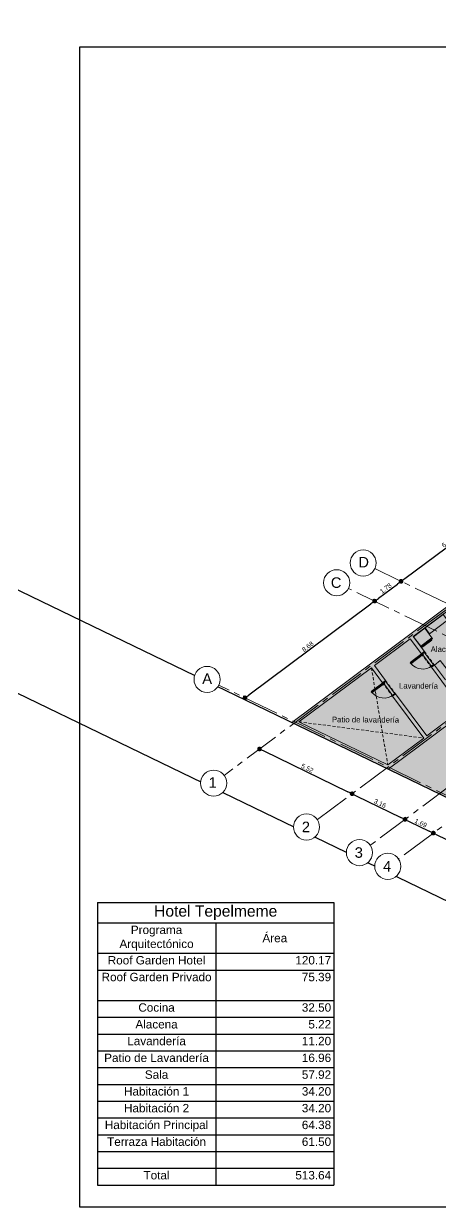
# Model space of a CAD drawing. Header units: metres. Extents: x -466 to 1322, y -1072 to 50.
# Drawn here: x 793.9 to 816.3, y -225.1 to -161.6 of the extents above; entities that cross this region are included whole.
import ezdxf

# ---------------------------------------------------------------- set-up
doc = ezdxf.new("R2010")
doc.units = ezdxf.units.M
doc.set_wipeout_variables(frame=1)
for name, pattern in [('B1 P BAJA$0$HIDDEN', [9.525, 6.35, -3.175]), ('CENTER2', [28.575, 19.05, -3.175, 3.175, -3.175]), ('Hidden 1_16_', [0.002381, 0.001587, -0.00079375])]:
    doc.linetypes.add(name, pattern=pattern)
for name, color, linetype, lineweight in [('A - Hatch muros', 4, 'Continuous', 0), ('A - PROY', 250, 'B1 P BAJA$0$HIDDEN', 0), ('A - TXT 100 -1', 2, 'Continuous', 0), ('A-COTAS', 41, 'Continuous', 0), ('A-DOOR', 2, 'Continuous', 9), ('A-EJES', 61, 'CENTER2', 0), ('A-Furn-Ktch', 122, 'Continuous', 5), ('A-MURO INT', 4, 'Continuous', 0)]:
    doc.layers.add(name, color=color, linetype=linetype, lineweight=lineweight)
doc.layers.add('A-PUERTA', color=2, linetype='Continuous')
doc.layers.add('AKU_Poligono', color=1, linetype='Continuous')
for name, color, linetype, lineweight, true_color in [('Hatch escaleras', 7, 'Continuous', 0, 0x78372d), ('Hatch Exterior', 7, 'Continuous', 0, 0xa99b89), ('Hatch Interior', 7, 'Continuous', 0, 0xaf6350)]:
    doc.layers.add(name, color=color, linetype=linetype, lineweight=lineweight, true_color=true_color)
doc.layers.add('Hatch fondo', color=254, linetype='Continuous', lineweight=0, transparency=0.5)
doc.styles.get("Standard").update_dxf_attribs({"font": 'arial.ttf'})
doc.styles.add('Style-Arial', font='arial.ttf')
doc.dimstyles.new('ISO-25', dxfattribs={"dimscale": 0.1, "dimtxt": 2.5, "dimasz": 2.5, "dimexe": 1.25, "dimexo": 0.625, "dimtad": 1, "dimdsep": 46, "dimtxsty": 'Standard', "dimblk": 'DOT', "dimcen": 2.5, "dimadec": 0, "dimazin": 0, "dimtfac": 1, "dimtmove": 0, "dimatfit": 3, "dimfxl": 1, "dimarcsym": 0})

# ---------------------------------------------------------------- blocks, each defined once
blk = doc.blocks.new('JVAS_Puerta - 0_90 X 2_10-V18-Planta Baja')
at = {"color": 0}
for p, q in [((-0.425, -0.0425), (-0.425, -0.9025)), ((-0.374, -0.0425), (-0.425, -0.0425)), ((-0.374, -0.9025), (-0.374, -0.0425)), ((-0.425, -0.9025), (-0.374, -0.9025))]:
    blk.add_line(p, q, dxfattribs=at)
at = {"layer": 'A - PROY', "color": 18, "linetype": 'Continuous', "ltscale": 100, "true_color": 0x000000}
blk.add_arc((-0.425, -0.0525), 0.85, 273.439813, 0, dxfattribs=at)
at = {"layer": 'A-DOOR', "color": 253, "linetype": 'Continuous', "ltscale": 100}
for p, q in [((-0.45, 0.0425), (0.45, 0.0425)), ((-0.374, -0.1075), (0.45, -0.1075))]:
    blk.add_line(p, q, dxfattribs=at)
at = {"layer": 'A-DOOR'}
for p, q in [((-0.425, 0.0425), (-0.45, 0.0425)), ((-0.45, 0.0425), (-0.45, -0.1075)), ((-0.425, -0.0225), (-0.425, 0.0425)), ((0.45, 0.0425), (0.425, 0.0425)), ((0.425, 0.0425), (0.425, -0.0225)), ((0.45, -0.1075), (0.45, 0.0425)), ((-0.45, -0.1075), (-0.425, -0.1075)), ((-0.4, -0.0225), (-0.425, -0.0225)), ((-0.425, -0.1075), (-0.425, -0.0425)), ((-0.425, -0.0425), (-0.4, -0.0425)), ((-0.4, -0.0425), (-0.4, -0.0225)), ((0.425, -0.0225), (0.4, -0.0225)), ((0.4, -0.0225), (0.4, -0.0425)), ((0.4, -0.0425), (0.425, -0.0425)), ((0.425, -0.0425), (0.425, -0.1075)), ((0.425, -0.1075), (0.45, -0.1075))]:
    blk.add_line(p, q, dxfattribs=at)
blk = doc.blocks.new('*T40')
at = {"layer": 'A - Hatch muros', "color": 0, "linetype": 'ByBlock', "lineweight": -2, "transparency": 16777216}
for p, q in [((0, 0), (12.7, 0)), ((0, 0), (0, -15.162)), ((12.7, 0), (12.7, -15.162)), ((0, -1.1), (12.7, -1.1)), ((6.35, -1.1), (6.35, -15.162)), ((0, -2.727), (12.7, -2.727)), ((0, -3.627), (12.7, -3.627)), ((0, -5.262), (12.7, -5.262)), ((0, -6.162), (12.7, -6.162)), ((0, -7.062), (12.7, -7.062)), ((0, -7.962), (12.7, -7.962)), ((0, -8.862), (12.7, -8.862)), ((0, -9.762), (12.7, -9.762)), ((0, -10.662), (12.7, -10.662)), ((0, -11.562), (12.7, -11.562)), ((0, -12.462), (12.7, -12.462)), ((0, -13.362), (12.7, -13.362)), ((0, -14.262), (12.7, -14.262)), ((0, -15.162), (12.7, -15.162))]:
    blk.add_line(p, q, dxfattribs=at)
at = {"layer": 'A - Hatch muros', "color": 0, "transparency": 16777216}
for s, insert, char_height, width, attachment_point in [('Hotel Tepelmeme', (6.35, -0.55), 0.6, 12.4, 5), ('Programa Arquitectónico', (3.175, -1.914), 0.45, 6.05, 5), ('Área', (9.525, -1.914), 0.45, 6.05, 5), ('Roof Garden Hotel', (3.175, -2.877), 0.45, 6.05, 2), ('120.17', (12.55, -2.877), 0.45, 6.05, 3), ('Roof Garden Privado', (3.175, -3.777), 0.45, 6.05, 2), ('75.39', (12.55, -3.777), 0.45, 6.05, 3), ('Cocina', (3.175, -5.412), 0.45, 6.05, 2), ('32.50', (12.55, -5.412), 0.45, 6.05, 3), ('Alacena', (3.175, -6.312), 0.45, 6.05, 2), ('5.22', (12.55, -6.312), 0.45, 6.05, 3), ('Lavandería', (3.175, -7.212), 0.45, 6.05, 2), ('11.20', (12.55, -7.212), 0.45, 6.05, 3), ('Patio de Lavandería', (3.175, -8.112), 0.45, 6.05, 2), ('16.96', (12.55, -8.112), 0.45, 6.05, 3), ('Sala', (3.175, -9.012), 0.45, 6.05, 2), ('57.92', (12.55, -9.012), 0.45, 6.05, 3), ('Habitación 1', (3.175, -9.912), 0.45, 6.05, 2), ('34.20', (12.55, -9.912), 0.45, 6.05, 3), ('Habitación 2', (3.175, -10.812), 0.45, 6.05, 2), ('34.20', (12.55, -10.812), 0.45, 6.05, 3), ('Habitación Principal', (3.175, -11.712), 0.45, 6.05, 2), ('64.38', (12.55, -11.712), 0.45, 6.05, 3), ('Terraza Habitación', (3.175, -12.612), 0.45, 6.05, 2), ('61.50', (12.55, -12.612), 0.45, 6.05, 3), ('Total', (3.175, -14.412), 0.45, 6.05, 2), ('513.64', (12.55, -14.412), 0.45, 6.05, 3)]:
    blk.add_mtext(s, dxfattribs=dict(at, insert=insert, char_height=char_height, width=width, attachment_point=attachment_point))
blk = doc.blocks.new('_Dot')
at = {"color": 0, "linetype": 'ByBlock', "lineweight": -2}
blk.add_line((-0.5, 0), (-1, 0), dxfattribs=at)
at = {"color": 0, "linetype": 'ByBlock', "const_width": 0.5}
blk.add_lwpolyline([(-0.25, 0, 1), (0.25, 0, 1)], format="xyb", close=True, dxfattribs=at)
blk = doc.blocks.new('*D60')
at = {"layer": 'A-COTAS', "color": 0, "lineweight": -2, "transparency": 16777216}
for p, q in [((805.97, -197.65), (812.528, -192.762)), ((812.691, -192.563), (812.654, -192.512)), ((805.732, -197.75), (805.695, -197.7))]:
    blk.add_line(p, q, dxfattribs=at)
at = {"layer": 'Defpoints', "color": 0, "transparency": 16777216}
for p in [(812.729, -192.613), (812.729, -192.613), (805.77, -197.8)]:
    blk.add_point(p, dxfattribs=at)
at = {"layer": 'A-COTAS', "color": 0, "lineweight": -2, "transparency": 16777216, "xscale": 0.25, "yscale": 0.25, "zscale": 0.25}
for p, rotation in [((812.729, -192.613), 36.6996102329027), ((805.77, -197.8), 216.6996102329027)]:
    blk.add_blockref('_Dot', p, dxfattribs=dict(at, rotation=rotation))
at = {"layer": 'A-COTAS', "color": 0, "transparency": 16777216, "insert": (809.136, -195.054), "char_height": 0.25, "attachment_point": 5, "rotation": 36.69961}
blk.add_mtext('8.68', dxfattribs=at)
blk = doc.blocks.new('*D61')
at = {"layer": 'A-COTAS', "color": 0, "lineweight": -2, "transparency": 16777216}
for p, q in [((812.929, -192.463), (813.952, -191.701)), ((814.115, -191.501), (814.078, -191.451)), ((812.691, -192.563), (812.654, -192.512))]:
    blk.add_line(p, q, dxfattribs=at)
at = {"layer": 'Defpoints', "color": 0, "transparency": 16777216}
for p in [(814.152, -191.552), (814.152, -191.552), (812.729, -192.613)]:
    blk.add_point(p, dxfattribs=at)
at = {"layer": 'A-COTAS', "color": 0, "lineweight": -2, "transparency": 16777216, "xscale": 0.25, "yscale": 0.25, "zscale": 0.25}
for p, rotation in [((814.152, -191.552), 36.6996102329027), ((812.729, -192.613), 216.6996102329027)]:
    blk.add_blockref('_Dot', p, dxfattribs=dict(at, rotation=rotation))
at = {"layer": 'A-COTAS', "color": 0, "transparency": 16777216, "insert": (813.327, -191.93), "char_height": 0.25, "attachment_point": 5, "rotation": 36.69961}
blk.add_mtext('1.78', dxfattribs=at)
blk = doc.blocks.new('*D65')
at = {"layer": 'A-COTAS', "color": 0, "lineweight": -2, "transparency": 16777216}
for p, q in [((806.518, -200.602), (806.491, -200.658)), ((806.771, -200.655), (811.294, -202.841)), ((811.492, -203.007), (811.465, -203.063))]:
    blk.add_line(p, q, dxfattribs=at)
at = {"layer": 'Defpoints', "color": 0, "transparency": 16777216}
for p in [(806.546, -200.546), (811.519, -202.95), (811.519, -202.95)]:
    blk.add_point(p, dxfattribs=at)
at = {"layer": 'A-COTAS', "color": 0, "lineweight": -2, "transparency": 16777216, "xscale": 0.25, "yscale": 0.25, "zscale": 0.25}
for p, rotation in [((806.546, -200.546), 154.1983439835457), ((811.519, -202.95), 334.1983439835457)]:
    blk.add_blockref('_Dot', p, dxfattribs=dict(at, rotation=rotation))
at = {"layer": 'A-COTAS', "color": 0, "transparency": 16777216, "insert": (809.115, -201.577), "char_height": 0.25, "attachment_point": 5, "rotation": 334.19834}
blk.add_mtext('5.52', dxfattribs=at)
blk = doc.blocks.new('*D66')
at = {"layer": 'A-COTAS', "color": 0, "lineweight": -2, "transparency": 16777216}
for p, q in [((811.492, -203.007), (811.465, -203.063)), ((811.744, -203.059), (814.136, -204.215)), ((814.388, -204.268), (814.415, -204.212))]:
    blk.add_line(p, q, dxfattribs=at)
at = {"layer": 'Defpoints', "color": 0, "transparency": 16777216}
for p in [(811.519, -202.95), (814.361, -204.324), (814.361, -204.324)]:
    blk.add_point(p, dxfattribs=at)
at = {"layer": 'A-COTAS', "color": 0, "lineweight": -2, "transparency": 16777216, "xscale": 0.25, "yscale": 0.25, "zscale": 0.25}
for p, rotation in [((811.519, -202.95), 154.1983439835457), ((814.361, -204.324), 334.1983439835457)]:
    blk.add_blockref('_Dot', p, dxfattribs=dict(at, rotation=rotation))
at = {"layer": 'A-COTAS', "color": 0, "transparency": 16777216, "insert": (813.023, -203.466), "char_height": 0.25, "attachment_point": 5, "rotation": 334.19834}
blk.add_mtext('3.16', dxfattribs=at)
blk = doc.blocks.new('*D67')
at = {"layer": 'A-COTAS', "color": 0, "lineweight": -2, "transparency": 16777216}
for p, q in [((814.334, -204.38), (814.306, -204.437)), ((814.586, -204.433), (815.658, -204.951)), ((815.856, -205.117), (815.829, -205.173))]:
    blk.add_line(p, q, dxfattribs=at)
at = {"layer": 'Defpoints', "color": 0, "transparency": 16777216}
for p in [(814.361, -204.324), (815.883, -205.06), (815.883, -205.06)]:
    blk.add_point(p, dxfattribs=at)
at = {"layer": 'A-COTAS', "color": 0, "lineweight": -2, "transparency": 16777216, "xscale": 0.25, "yscale": 0.25, "zscale": 0.25}
for p, rotation in [((814.361, -204.324), 154.1983439835457), ((815.883, -205.06), 334.1983439835457)]:
    blk.add_blockref('_Dot', p, dxfattribs=dict(at, rotation=rotation))
at = {"layer": 'A-COTAS', "color": 0, "transparency": 16777216, "insert": (815.205, -204.521), "char_height": 0.25, "attachment_point": 5, "rotation": 334.19834}
blk.add_mtext('1.69', dxfattribs=at)
blk = doc.blocks.new('*D68')
at = {"layer": 'A-COTAS', "color": 0, "lineweight": -2, "transparency": 16777216}
for p, q in [((815.856, -205.117), (815.829, -205.173)), ((816.108, -205.169), (821.65, -207.848)), ((821.897, -207.912), (821.93, -207.845))]:
    blk.add_line(p, q, dxfattribs=at)
at = {"layer": 'Defpoints', "color": 0, "transparency": 16777216}
for p in [(815.883, -205.06), (821.87, -207.968), (821.875, -207.957)]:
    blk.add_point(p, dxfattribs=at)
at = {"layer": 'A-COTAS', "color": 0, "lineweight": -2, "transparency": 16777216, "xscale": 0.25, "yscale": 0.25, "zscale": 0.25}
for p, rotation in [((815.883, -205.06), 154.1983439835457), ((821.875, -207.957), 334.1983439835457)]:
    blk.add_blockref('_Dot', p, dxfattribs=dict(at, rotation=rotation))
at = {"layer": 'A-COTAS', "color": 0, "transparency": 16777216, "insert": (818.962, -206.338), "char_height": 0.25, "attachment_point": 5, "rotation": 334.19834}
blk.add_mtext('6.66', dxfattribs=at)
blk = doc.blocks.new('*D75')
at = {"layer": 'A-COTAS', "color": 0, "lineweight": -2, "transparency": 16777216}
for p, q in [((814.353, -191.402), (819.003, -187.936)), ((819.166, -187.736), (819.129, -187.686)), ((814.115, -191.501), (814.078, -191.451))]:
    blk.add_line(p, q, dxfattribs=at)
at = {"layer": 'Defpoints', "color": 0, "transparency": 16777216}
for p in [(819.204, -187.786), (819.204, -187.786), (814.152, -191.552)]:
    blk.add_point(p, dxfattribs=at)
at = {"layer": 'A-COTAS', "color": 0, "lineweight": -2, "transparency": 16777216, "xscale": 0.25, "yscale": 0.25, "zscale": 0.25}
for p, rotation in [((819.204, -187.786), 36.69961024407372), ((814.152, -191.552), 216.6996102440737)]:
    blk.add_blockref('_Dot', p, dxfattribs=dict(at, rotation=rotation))
at = {"layer": 'A-COTAS', "color": 0, "transparency": 16777216, "insert": (816.564, -189.516), "char_height": 0.25, "attachment_point": 5, "rotation": 36.69961}
blk.add_mtext('6.3', dxfattribs=at)

msp = doc.modelspace()

# ---------------------------------------------------------------- hatches: boundary and pattern name
at = {"layer": 'A - Hatch muros', "transparency": 33554687}
h = msp.add_hatch(color=256, dxfattribs=at)
h.dxf.hatch_style = 1
h.paths.add_polyline_path([(819.333, -197.251), (818.257, -195.808), (816.654, -197.003), (817.729, -198.446), (813.458, -201.629), (808.282, -199.127), (820.178, -190.26), (846.352, -170.751), (846.471, -170.911), (828.634, -184.207), (833.235, -190.38), (833.075, -190.5), (828.473, -184.326), (822.418, -188.84), (822.257, -188.959), (814.801, -194.517), (815.399, -195.319), (815.238, -195.439), (814.641, -194.637), (812.716, -196.071), (813.314, -196.873), (813.154, -196.992), (812.556, -196.191), (808.666, -199.09), (813.436, -201.397), (815.365, -199.959), (813.691, -197.714), (813.852, -197.595), (815.525, -199.839), (817.449, -198.405), (815.776, -196.16), (815.936, -196.041), (816.534, -196.842), (818.298, -195.528), (819.464, -197.092)])
at = {"layer": 'Hatch Exterior', "transparency": 33554687}
h = msp.add_hatch(color=256, dxfattribs=at)
h.dxf.hatch_style = 1
h.paths.add_polyline_path([(808.666, -199.09), (812.716, -196.071), (815.525, -199.839), (813.436, -201.397)])
at = {"layer": 'Hatch fondo', "transparency": 33554559}
h = msp.add_hatch(color=256, dxfattribs=at)
h.dxf.hatch_style = 1
edge = h.paths.add_edge_path()
edge.add_line((813.458, -201.629), (817.569, -198.566))
edge.add_line((817.569, -198.566), (818.198, -199.409))
edge.add_arc((819.711, -201.272), 2.4, 129.08763, 313.62483)
edge.add_line((821.367, -203.009), (823.718, -204.146))
edge.add_line((823.718, -204.146), (822.76, -206.127))
edge.add_line((822.76, -206.127), (813.458, -201.629))
h.paths.add_polyline_path([(826.319, -197.406), (824.797, -196.67), (846.546, -180.276), (851.897, -176.47), (850.751, -173.583), (849.28, -174.68), (846.352, -170.751), (848.878, -168.868), (859.538, -195.709), (857.27, -200.565), (852.201, -198.737), (848.75, -190.471), (845.634, -183.009)])

# ---------------------------------------------------------------- linework, layer by layer
at = {"layer": 'A - PROY', "color": 250, "linetype": 'Hidden 1_16_', "ltscale": 100}
for points in [[(815.238, -195.439), (815.776, -196.16)], [(815.399, -195.319), (815.936, -196.041)], [(812.556, -196.191), (813.436, -201.397)], [(813.314, -196.873), (813.852, -197.595)], [(813.154, -196.992), (813.691, -197.714)], [(808.666, -199.09), (815.365, -199.959)]]:
    msp.add_lwpolyline(points, dxfattribs=at)
at = {"layer": 'A - TXT 100 -1'}
for centre in [(812.113, -190.566), (810.689, -191.627)]:
    msp.add_circle(centre, 0.701, dxfattribs=at)
at = {"layer": 'A-Furn-Ktch'}
for points in [[(816.404, -193.322), (816.644, -193.643), (815.681, -194.36), (815.442, -194.039), (816.404, -193.322)], [(815.804, -194.588), (815.196, -195.042)], [(815.805, -194.59), (815.197, -195.043)], [(815.829, -194.622), (815.221, -195.075)], [(815.83, -194.623), (815.222, -195.076)], [(815.319, -195.065), (815.792, -194.713)], [(815.359, -195.009), (815.394, -194.983)], [(815.394, -194.983), (815.377, -194.96)], [(815.399, -194.974), (815.385, -194.954)], [(815.396, -194.981), (815.394, -194.983)], [(815.396, -194.981), (815.397, -194.979), (815.398, -194.977), (815.398, -194.976), (815.399, -194.975), (815.399, -194.974)], [(815.682, -194.763), (815.399, -194.974)], [(815.667, -194.744), (815.682, -194.763)], [(815.691, -194.761), (815.674, -194.739)], [(815.69, -194.729), (815.689, -194.728)], [(815.689, -194.728), (815.69, -194.729)], [(815.69, -194.729), (815.691, -194.731)], [(815.691, -194.761), (815.69, -194.762)], [(815.691, -194.761), (815.726, -194.735)], [(815.692, -194.73), (815.692, -194.729)], [(815.692, -194.729), (815.694, -194.731)], [(815.692, -194.73), (815.693, -194.731)], [(815.694, -194.731), (815.693, -194.731)], [(815.693, -194.731), (815.694, -194.731), (815.696, -194.732)], [(815.76, -194.684), (815.758, -194.685), (815.754, -194.689), (815.75, -194.692), (815.746, -194.695), (815.741, -194.699), (815.734, -194.706), (815.725, -194.712), (815.716, -194.717), (815.711, -194.721), (815.707, -194.724), (815.703, -194.727), (815.7, -194.728), (815.7, -194.729), (815.699, -194.729), (815.698, -194.73), (815.697, -194.73)], [(815.726, -194.735), (815.714, -194.719)], [(815.732, -194.726), (815.723, -194.714)], [(815.728, -194.734), (815.726, -194.735)], [(815.728, -194.734), (815.729, -194.732), (815.73, -194.73), (815.73, -194.728), (815.731, -194.728), (815.732, -194.726), (815.731, -194.727)], [(815.777, -194.693), (815.731, -194.727)], [(815.76, -194.675), (815.761, -194.677)], [(815.761, -194.677), (815.76, -194.675)], [(815.761, -194.677), (815.762, -194.678)], [(815.762, -194.68), (815.761, -194.678)], [(815.762, -194.68), (815.761, -194.678)], [(815.762, -194.682), (815.762, -194.682), (815.762, -194.681), (815.762, -194.68)], [(815.783, -194.688), (815.777, -194.693)], [(815.777, -194.693), (815.792, -194.713)], [(815.777, -194.693), (815.784, -194.703)], [(815.783, -194.688), (815.798, -194.708)], [(815.784, -194.703), (815.792, -194.713)], [(815.79, -194.598), (815.803, -194.587)], [(815.799, -194.591), (815.79, -194.597)], [(815.791, -194.689), (815.799, -194.699)], [(815.792, -194.713), (815.798, -194.708)], [(815.802, -194.589), (815.804, -194.588)], [(815.804, -194.588), (815.803, -194.587)], [(815.831, -194.622), (815.805, -194.588)], [(815.805, -194.588), (815.831, -194.622)], [(815.829, -194.622), (815.805, -194.59)], [(815.829, -194.618), (815.806, -194.588)], [(815.807, -194.589), (815.831, -194.621)], [(815.829, -194.618), (815.83, -194.619)], [(815.195, -195.039), (815.209, -195.029)], [(815.196, -195.04), (815.195, -195.039)], [(815.195, -195.042), (815.221, -195.077)], [(815.221, -195.077), (815.195, -195.042)], [(815.196, -195.043), (815.195, -195.044)], [(815.219, -195.077), (815.195, -195.044)], [(815.196, -195.04), (815.21, -195.03)], [(815.197, -195.041), (815.196, -195.04)], [(815.197, -195.041), (815.21, -195.031)], [(815.197, -195.043), (815.221, -195.075)], [(815.209, -195.029), (815.21, -195.03)], [(815.21, -195.03), (815.21, -195.031)], [(815.261, -195.083), (815.243, -195.06)], [(815.276, -195.072), (815.259, -195.049)], [(815.304, -195.069), (815.296, -195.058)], [(815.304, -195.044), (815.298, -195.049)], [(815.313, -195.069), (815.298, -195.049)], [(815.349, -195.011), (815.304, -195.044)], [(815.319, -195.065), (815.304, -195.044)], [(815.304, -195.044), (815.312, -195.055)], [(815.312, -195.055), (815.319, -195.065)], [(815.313, -195.069), (815.319, -195.065)], [(815.335, -194.992), (815.349, -195.011)], [(815.359, -195.009), (815.342, -194.986)], [(815.359, -195.009), (815.357, -195.01)], [(818.138, -195.647), (817.899, -195.327), (816.616, -196.283), (816.257, -195.802), (815.936, -196.041)]]:
    msp.add_lwpolyline(points, dxfattribs=at)
msp.add_lwpolyline([(814.822, -194.521), (815.205, -195.035), (815.805, -194.587), (815.422, -194.073)], close=True, dxfattribs=at)
for points in [[(815.681, -194.764), (815.684, -194.765), (815.686, -194.764), (815.689, -194.763)], [(815.691, -194.73), (815.717, -194.717), (815.741, -194.7), (815.761, -194.678)], [(815.691, -194.732), (815.692, -194.732), (815.692, -194.732), (815.693, -194.731)], [(815.692, -194.73), (815.717, -194.717), (815.74, -194.7), (815.76, -194.679)], [(815.693, -194.732), (815.718, -194.717), (815.741, -194.7), (815.761, -194.681)], [(815.695, -194.733), (815.696, -194.732), (815.696, -194.732), (815.697, -194.732)], [(815.76, -194.684), (815.761, -194.684), (815.761, -194.684), (815.762, -194.683)], [(815.761, -194.68), (815.762, -194.68), (815.762, -194.679), (815.763, -194.679)], [(815.792, -194.689), (815.79, -194.686), (815.785, -194.686), (815.783, -194.688)], [(815.798, -194.709), (815.801, -194.707), (815.802, -194.703), (815.799, -194.7)], [(815.802, -194.591), (815.801, -194.591), (815.8, -194.591), (815.799, -194.592)], [(815.806, -194.588), (815.806, -194.587), (815.804, -194.587), (815.803, -194.588)], [(815.804, -194.588), (815.804, -194.588), (815.804, -194.589), (815.804, -194.589)], [(815.805, -194.589), (815.805, -194.589), (815.804, -194.589), (815.804, -194.589)], [(815.805, -194.589), (815.805, -194.589), (815.804, -194.589), (815.804, -194.589)], [(815.806, -194.59), (815.806, -194.589), (815.805, -194.589), (815.805, -194.589)], [(815.805, -194.589), (815.805, -194.589), (815.805, -194.59), (815.805, -194.59)], [(815.806, -194.588), (815.806, -194.588), (815.806, -194.588), (815.806, -194.588)], [(815.829, -194.622), (815.83, -194.623), (815.83, -194.623), (815.831, -194.623)], [(815.83, -194.623), (815.831, -194.623), (815.831, -194.622), (815.83, -194.622)], [(815.83, -194.624), (815.83, -194.624), (815.83, -194.624), (815.83, -194.623)], [(815.83, -194.624), (815.83, -194.624), (815.83, -194.624), (815.83, -194.623)], [(815.196, -195.04), (815.195, -195.041), (815.194, -195.043), (815.195, -195.044)], [(815.196, -195.04), (815.195, -195.041), (815.194, -195.043), (815.195, -195.044)], [(815.196, -195.043), (815.195, -195.044), (815.195, -195.044), (815.196, -195.045)], [(815.197, -195.044), (815.196, -195.044), (815.196, -195.044), (815.195, -195.044)], [(815.196, -195.041), (815.196, -195.041), (815.196, -195.041), (815.196, -195.041)], [(815.196, -195.043), (815.196, -195.043), (815.196, -195.043), (815.196, -195.043)], [(815.196, -195.043), (815.196, -195.043), (815.196, -195.043), (815.196, -195.043)], [(815.22, -195.077), (815.22, -195.077), (815.221, -195.078), (815.221, -195.078)], [(815.221, -195.078), (815.221, -195.077), (815.221, -195.077), (815.221, -195.076)], [(815.221, -195.078), (815.221, -195.078), (815.222, -195.077), (815.222, -195.077)], [(815.221, -195.078), (815.221, -195.078), (815.222, -195.077), (815.222, -195.077)], [(815.298, -195.05), (815.295, -195.052), (815.294, -195.056), (815.296, -195.059)], [(815.304, -195.069), (815.306, -195.072), (815.31, -195.073), (815.313, -195.07)], [(815.349, -195.012), (815.352, -195.012), (815.355, -195.011), (815.357, -195.011)]]:
    msp.add_open_spline(points, degree=3, dxfattribs=at)
for points in [[(815.283, -195.078), (815.279, -195.072), (815.271, -195.071), (815.265, -195.075), (815.26, -195.079), (815.258, -195.087), (815.263, -195.093), (815.267, -195.098), (815.275, -195.099), (815.28, -195.095), (815.286, -195.091), (815.287, -195.083), (815.283, -195.078)], [(815.278, -195.081), (815.276, -195.078), (815.272, -195.078), (815.269, -195.08), (815.266, -195.082), (815.265, -195.086), (815.267, -195.089), (815.27, -195.092), (815.274, -195.092), (815.277, -195.09), (815.279, -195.088), (815.28, -195.084), (815.278, -195.081)]]:
    msp.add_open_spline(points, degree=3, knots=[0, 0, 0, 0, 1, 1, 1, 2, 2, 2, 3, 3, 3, 4, 4, 4, 4], dxfattribs=at)
at = {"layer": 'A-MURO INT'}
for points in [[(822.257, -188.959), (814.801, -194.517), (815.399, -195.319), (815.238, -195.439), (814.641, -194.637), (812.716, -196.071), (813.314, -196.873), (813.154, -196.992), (812.556, -196.191), (808.666, -199.09), (813.436, -201.397), (815.365, -199.959), (813.691, -197.714), (813.852, -197.595), (815.525, -199.839), (817.449, -198.405), (815.776, -196.16), (815.936, -196.041), (816.534, -196.842)], [(817.729, -198.446), (813.458, -201.629), (808.282, -199.127), (820.178, -190.26)]]:
    msp.add_lwpolyline(points, dxfattribs=at)
at = {"layer": 'AKU_Poligono'}
msp.add_lwpolyline([(846.619, -223.215), (677.9, -141.647)], dxfattribs=at)

# ---------------------------------------------------------------- block references
msp.add_blockref('*T40', (797.843, -208.781))
at = {"layer": 'A-PUERTA', "rotation": 306.6996102329862}
for p in [(815.613, -195.72), (813.529, -197.274)]:
    msp.add_blockref('JVAS_Puerta - 0_90 X 2_10-V18-Planta Baja', p, dxfattribs=at)

# ---------------------------------------------------------------- texts
at = {"layer": 'A - TXT 100 -1', "style": 'Style-Arial'}
for s, height, p in [('D', 0.564, (811.854, -190.804)), ('C', 0.564, (810.375, -191.9)), ('Alacena', 0.3, (815.736, -195.343)), ('Lavandería', 0.3, (814.034, -197.3)), ('Patio de lavandería', 0.3, (810.432, -199.115))]:
    msp.add_text(s, height=height, rotation=359.72275, dxfattribs=at).set_placement(p)

# ---------------------------------------------------------------- dimensions: what is measured, and where the dimension line sits
at = {"layer": 'A-COTAS'}
for base, p1, p2, angle, picture, middle in [((819.204, -187.786), (814.152, -191.552), (819.204, -187.786), 36.69961, '*D75', (816.564, -189.516)), ((812.729, -192.613), (805.77, -197.8), (812.729, -192.613), 36.69961, '*D60', (809.136, -195.054)), ((811.519, -202.95), (806.546, -200.546), (811.519, -202.95), 334.19834, '*D65', (809.115, -201.577))]:
    dim = msp.add_linear_dim(base=base, p1=p1, p2=p2, angle=angle, dimstyle='ISO-25', dxfattribs=at)
    dim.commit()
    dim.dimension.update_dxf_attribs({"geometry": picture, "text_midpoint": middle})
for base, p1, p2, angle, picture, middle in [((814.152, -191.552), (812.729, -192.613), (814.152, -191.552), 36.69961, '*D61', (813.327, -191.93)), ((814.361, -204.324), (811.519, -202.95), (814.361, -204.324), 334.19834, '*D66', (813.023, -203.466)), ((815.883, -205.06), (814.361, -204.324), (815.883, -205.06), 334.19834, '*D67', (815.205, -204.521)), ((821.875, -207.957), (815.883, -205.06), (821.87, -207.968), 334.19834, '*D68', (818.962, -206.338))]:
    dim = msp.add_linear_dim(base=base, p1=p1, p2=p2, angle=angle, dimstyle='ISO-25', override={"dimtmove": 1}, dxfattribs=at)
    dim.commit()
    dim.dimension.update_dxf_attribs({"geometry": picture, "text_midpoint": middle})

# ---------------------------------------------------------------- next in the draw order: wipeouts: each hides what was drawn before it
msp.add_wipeout([(812.55, -206.4), (812.567, -206.36), (812.582, -206.318), (812.594, -206.276), (812.603, -206.233), (812.609, -206.189), (812.613, -206.145), (812.614, -206.101), (812.612, -206.057), (812.608, -206.013), (812.6, -205.97), (812.59, -205.927), (812.577, -205.885), (812.562, -205.844), (812.544, -205.803), (812.524, -205.764), (812.501, -205.727), (812.476, -205.69), (812.449, -205.656), (812.419, -205.623), (812.388, -205.592), (812.354, -205.564), (812.319, -205.537), (812.283, -205.512), (812.245, -205.49), (812.205, -205.471), (812.165, -205.454), (812.123, -205.439), (812.081, -205.427), (812.037, -205.418), (811.994, -205.412), (811.95, -205.408), (811.906, -205.407), (811.862, -205.409), (811.818, -205.413), (811.775, -205.421), (811.732, -205.431), (811.69, -205.443), (811.648, -205.459), (811.608, -205.477), (811.569, -205.497), (811.531, -205.52), (811.495, -205.545), (811.461, -205.572), (811.428, -205.602), (811.397, -205.633), (811.368, -205.666), (811.342, -205.702), (811.317, -205.738), (811.295, -205.776), (811.275, -205.816), (811.258, -205.856), (811.244, -205.898), (811.232, -205.94), (811.223, -205.983), (811.216, -206.027), (811.213, -206.071), (811.212, -206.115), (811.214, -206.159), (811.218, -206.203), (811.225, -206.246), (811.235, -206.289), (811.248, -206.331), (811.263, -206.373), (811.281, -206.413), (811.302, -206.452), (811.325, -206.49), (811.35, -206.526), (811.377, -206.56), (811.406, -206.593), (811.438, -206.624), (811.471, -206.653), (811.506, -206.679), (811.543, -206.704), (811.581, -206.726), (811.62, -206.745), (811.661, -206.762), (811.703, -206.777), (811.745, -206.789), (811.788, -206.798), (811.832, -206.805), (811.876, -206.808), (811.92, -206.809), (811.964, -206.807), (812.007, -206.803), (812.051, -206.795), (812.094, -206.785), (812.136, -206.773), (812.177, -206.757), (812.218, -206.74), (812.257, -206.719), (812.294, -206.696), (812.33, -206.671), (812.365, -206.644), (812.398, -206.614), (812.429, -206.583), (812.457, -206.55), (812.484, -206.515), (812.508, -206.478), (812.53, -206.44)]).dxf.layer = 'Hatch escaleras'

# ---------------------------------------------------------------- next in the draw order: linework, layer by layer
at = {"layer": 'A-EJES', "ltscale": 0.1}
msp.add_line((846.629, -180.273), (812.494, -205.716), dxfattribs=at)
at = {"layer": 'AKU_Poligono'}
msp.add_lwpolyline([(848.796, -218.713), (677.521, -135.91)], dxfattribs=at)

# ---------------------------------------------------------------- next in the draw order: texts
at = {"layer": 'A - TXT 100 -1', "style": 'Style-Arial'}
msp.add_text('3', height=0.564, rotation=359.72275, dxfattribs=at).set_placement((811.659, -206.384))

# ---------------------------------------------------------------- next in the draw order: wipeouts: each hides what was drawn before it
for points in [[(804.367, -197.106), (804.385, -197.065), (804.399, -197.024), (804.411, -196.981), (804.42, -196.938), (804.427, -196.895), (804.43, -196.851), (804.431, -196.807), (804.429, -196.763), (804.425, -196.719), (804.418, -196.676), (804.407, -196.633), (804.395, -196.591), (804.379, -196.549), (804.362, -196.509), (804.341, -196.47), (804.318, -196.432), (804.293, -196.396), (804.266, -196.362), (804.236, -196.329), (804.205, -196.298), (804.172, -196.269), (804.137, -196.242), (804.1, -196.218), (804.062, -196.196), (804.022, -196.176), (803.982, -196.159), (803.94, -196.145), (803.898, -196.133), (803.855, -196.124), (803.811, -196.117), (803.767, -196.114), (803.723, -196.113), (803.679, -196.114), (803.635, -196.119), (803.592, -196.126), (803.549, -196.136), (803.507, -196.149), (803.466, -196.164), (803.425, -196.182), (803.386, -196.203), (803.349, -196.225), (803.312, -196.251), (803.278, -196.278), (803.245, -196.307), (803.214, -196.339), (803.186, -196.372), (803.159, -196.407), (803.134, -196.444), (803.112, -196.482), (803.093, -196.521), (803.076, -196.562), (803.061, -196.604), (803.049, -196.646), (803.04, -196.689), (803.034, -196.733), (803.03, -196.777), (803.029, -196.821), (803.031, -196.865), (803.035, -196.908), (803.043, -196.952), (803.053, -196.995), (803.065, -197.037), (803.081, -197.078), (803.099, -197.118), (803.119, -197.158), (803.142, -197.195), (803.167, -197.231), (803.194, -197.266), (803.224, -197.299), (803.255, -197.33), (803.288, -197.358), (803.324, -197.385), (803.36, -197.409), (803.398, -197.431), (803.438, -197.451), (803.478, -197.468), (803.52, -197.483), (803.562, -197.495), (803.605, -197.504), (803.649, -197.51), (803.693, -197.514), (803.737, -197.515), (803.781, -197.513), (803.825, -197.508), (803.868, -197.501), (803.911, -197.491), (803.953, -197.478), (803.995, -197.463), (804.035, -197.445), (804.074, -197.425), (804.112, -197.402), (804.148, -197.377), (804.182, -197.35), (804.215, -197.32), (804.246, -197.289), (804.275, -197.255), (804.301, -197.22), (804.326, -197.184), (804.348, -197.145)], [(804.722, -202.672), (804.74, -202.631), (804.754, -202.59), (804.766, -202.547), (804.775, -202.504), (804.782, -202.461), (804.785, -202.417), (804.786, -202.373), (804.784, -202.329), (804.78, -202.285), (804.773, -202.242), (804.762, -202.199), (804.75, -202.157), (804.734, -202.115), (804.717, -202.075), (804.696, -202.036), (804.673, -201.998), (804.648, -201.962), (804.621, -201.928), (804.592, -201.895), (804.56, -201.864), (804.527, -201.835), (804.492, -201.809), (804.455, -201.784), (804.417, -201.762), (804.377, -201.742), (804.337, -201.725), (804.295, -201.711), (804.253, -201.699), (804.21, -201.69), (804.166, -201.683), (804.122, -201.68), (804.078, -201.679), (804.034, -201.68), (803.99, -201.685), (803.947, -201.692), (803.904, -201.702), (803.862, -201.715), (803.821, -201.73), (803.78, -201.748), (803.741, -201.769), (803.704, -201.791), (803.667, -201.817), (803.633, -201.844), (803.6, -201.873), (803.569, -201.905), (803.541, -201.938), (803.514, -201.973), (803.489, -202.01), (803.467, -202.048), (803.448, -202.087), (803.431, -202.128), (803.416, -202.17), (803.404, -202.212), (803.395, -202.255), (803.389, -202.299), (803.385, -202.343), (803.384, -202.387), (803.386, -202.431), (803.39, -202.474), (803.398, -202.518), (803.408, -202.561), (803.42, -202.603), (803.436, -202.644), (803.454, -202.685), (803.474, -202.724), (803.497, -202.761), (803.522, -202.797), (803.549, -202.832), (803.579, -202.865), (803.61, -202.896), (803.644, -202.924), (803.679, -202.951), (803.715, -202.975), (803.753, -202.997), (803.793, -203.017), (803.833, -203.034), (803.875, -203.049), (803.917, -203.061), (803.96, -203.07), (804.004, -203.076), (804.048, -203.08), (804.092, -203.081), (804.136, -203.079), (804.18, -203.075), (804.223, -203.067), (804.266, -203.057), (804.308, -203.044), (804.35, -203.029), (804.39, -203.011), (804.429, -202.991), (804.467, -202.968), (804.503, -202.943), (804.537, -202.916), (804.57, -202.886), (804.601, -202.855), (804.63, -202.821), (804.656, -202.786), (804.681, -202.75), (804.703, -202.712)], [(809.708, -205.026), (809.725, -204.986), (809.74, -204.944), (809.752, -204.902), (809.761, -204.859), (809.767, -204.815), (809.771, -204.771), (809.772, -204.727), (809.77, -204.683), (809.766, -204.639), (809.758, -204.596), (809.748, -204.553), (809.736, -204.511), (809.72, -204.47), (809.702, -204.429), (809.682, -204.39), (809.659, -204.353), (809.634, -204.316), (809.607, -204.282), (809.577, -204.249), (809.546, -204.218), (809.512, -204.19), (809.477, -204.163), (809.441, -204.139), (809.403, -204.116), (809.363, -204.097), (809.323, -204.08), (809.281, -204.065), (809.239, -204.053), (809.195, -204.044), (809.152, -204.038), (809.108, -204.034), (809.064, -204.033), (809.02, -204.035), (808.976, -204.039), (808.933, -204.047), (808.89, -204.057), (808.848, -204.069), (808.806, -204.085), (808.766, -204.103), (808.727, -204.123), (808.689, -204.146), (808.653, -204.171), (808.619, -204.198), (808.586, -204.228), (808.555, -204.259), (808.526, -204.293), (808.5, -204.328), (808.475, -204.364), (808.453, -204.402), (808.434, -204.442), (808.416, -204.482), (808.402, -204.524), (808.39, -204.566), (808.381, -204.61), (808.374, -204.653), (808.371, -204.697), (808.37, -204.741), (808.372, -204.785), (808.376, -204.829), (808.383, -204.872), (808.393, -204.915), (808.406, -204.957), (808.422, -204.999), (808.439, -205.039), (808.46, -205.078), (808.483, -205.116), (808.508, -205.152), (808.535, -205.186), (808.564, -205.219), (808.596, -205.25), (808.629, -205.279), (808.664, -205.305), (808.701, -205.33), (808.739, -205.352), (808.779, -205.371), (808.819, -205.389), (808.861, -205.403), (808.903, -205.415), (808.946, -205.424), (808.99, -205.431), (809.034, -205.434), (809.078, -205.435), (809.122, -205.433), (809.166, -205.429), (809.209, -205.422), (809.252, -205.412), (809.294, -205.399), (809.335, -205.383), (809.376, -205.366), (809.415, -205.345), (809.452, -205.322), (809.489, -205.297), (809.523, -205.27), (809.556, -205.241), (809.587, -205.209), (809.615, -205.176), (809.642, -205.141), (809.666, -205.104), (809.689, -205.066)], [(814.073, -207.136), (814.09, -207.096), (814.104, -207.054), (814.116, -207.012), (814.125, -206.969), (814.132, -206.925), (814.135, -206.881), (814.136, -206.837), (814.135, -206.793), (814.13, -206.749), (814.123, -206.706), (814.113, -206.663), (814.1, -206.621), (814.085, -206.58), (814.067, -206.539), (814.046, -206.5), (814.024, -206.463), (813.998, -206.426), (813.971, -206.392), (813.942, -206.359), (813.91, -206.328), (813.877, -206.3), (813.842, -206.273), (813.805, -206.248), (813.767, -206.226), (813.728, -206.207), (813.687, -206.19), (813.645, -206.175), (813.603, -206.163), (813.56, -206.154), (813.516, -206.148), (813.472, -206.144), (813.428, -206.143), (813.384, -206.145), (813.341, -206.149), (813.297, -206.157), (813.254, -206.167), (813.212, -206.179), (813.171, -206.195), (813.131, -206.213), (813.091, -206.233), (813.054, -206.256), (813.018, -206.281), (812.983, -206.308), (812.95, -206.338), (812.919, -206.369), (812.891, -206.403), (812.864, -206.438), (812.84, -206.474), (812.818, -206.512), (812.798, -206.552), (812.781, -206.592), (812.766, -206.634), (812.754, -206.676), (812.745, -206.72), (812.739, -206.763), (812.735, -206.807), (812.734, -206.851), (812.736, -206.895), (812.741, -206.939), (812.748, -206.982), (812.758, -207.025), (812.771, -207.067), (812.786, -207.109), (812.804, -207.149), (812.824, -207.188), (812.847, -207.226), (812.872, -207.262), (812.899, -207.296), (812.929, -207.329), (812.96, -207.36), (812.994, -207.389), (813.029, -207.415), (813.065, -207.44), (813.104, -207.462), (813.143, -207.481), (813.184, -207.499), (813.225, -207.513), (813.268, -207.525), (813.311, -207.534), (813.354, -207.541), (813.398, -207.544), (813.442, -207.545), (813.486, -207.543), (813.53, -207.539), (813.573, -207.532), (813.616, -207.522), (813.658, -207.509), (813.7, -207.493), (813.74, -207.476), (813.779, -207.455), (813.817, -207.432), (813.853, -207.407), (813.887, -207.38), (813.92, -207.351), (813.951, -207.319), (813.98, -207.286), (814.006, -207.251), (814.031, -207.214), (814.053, -207.176)]]:
    msp.add_wipeout(points).dxf.layer = 'Hatch escaleras'

# ---------------------------------------------------------------- next in the draw order: hatches: boundary and pattern name
at = {"layer": 'Hatch Interior', "transparency": 33554687}
h = msp.add_hatch(color=256, dxfattribs=at)
h.dxf.hatch_style = 1
h.paths.add_polyline_path([(812.597, -195.911), (820.817, -189.784), (825.538, -196.118), (824.797, -196.67), (848.369, -208.066), (845.311, -214.389), (840.991, -212.3), (840.686, -212.93), (836.455, -210.884), (836.759, -210.254), (820.739, -202.483), (819.791, -201.213), (821.395, -200.017), (819.333, -197.251), (815.645, -200)])

# ---------------------------------------------------------------- next in the draw order: linework, layer by layer
msp.add_lwpolyline([(796.905, -162.871), (888.548, -162.871), (888.548, -225.141), (796.905, -225.141)], close=True)
at = {"layer": 'A - TXT 100 -1'}
for centre in [(803.73, -196.814), (804.085, -202.38), (809.071, -204.734), (811.913, -206.108), (813.435, -206.844)]:
    msp.add_circle(centre, 0.701, dxfattribs=at)
at = {"layer": 'A-EJES', "ltscale": 0.1}
for p, q in [((846.351, -170.876), (804.647, -201.961)), ((845.559, -177.578), (809.652, -204.342)), ((845.618, -182.897), (814.016, -206.452)), ((852.635, -210.156), (812.744, -190.871)), ((852.084, -211.639), (811.32, -191.932)), ((848.643, -218.527), (804.361, -197.119))]:
    msp.add_line(p, q, dxfattribs=at)

# ---------------------------------------------------------------- next in the draw order: texts
at = {"layer": 'A - TXT 100 -1', "style": 'Style-Arial'}
for s, p in [('A', (803.471, -197.052)), ('1', (803.812, -202.629)), ('2', (808.817, -205.01)), ('4', (813.181, -207.12))]:
    msp.add_text(s, height=0.564, rotation=359.72275, dxfattribs=at).set_placement(p)

doc.saveas('drawing.dxf')
